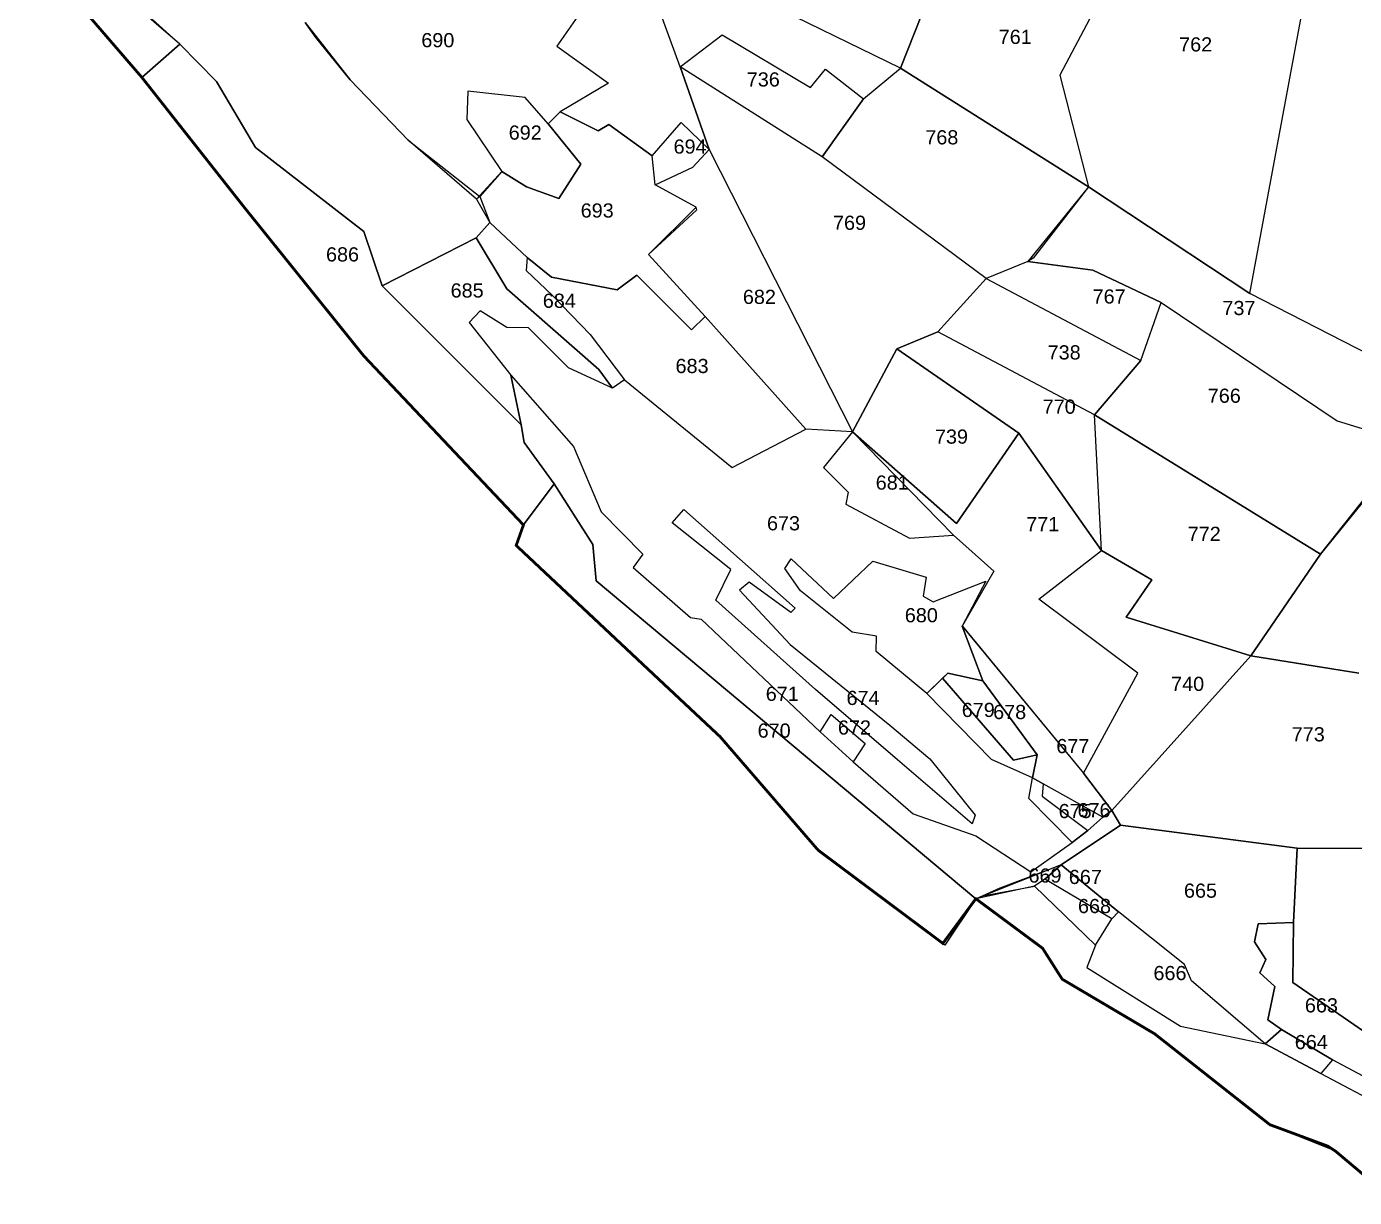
# Model space of a CAD drawing. Header units: inches. Extents: x 186800 to 194298, y 1604602 to 1613194.
# Drawn here: x 188332 to 189738, y 1606606 to 1607846 of the extents above; entities that cross this region are included whole.
import ezdxf

# ---------------------------------------------------------------- set-up
doc = ezdxf.new("R2010")
doc.units = ezdxf.units.IN
doc.header["$LTSCALE"] = 15
doc.header["$MEASUREMENT"] = 0
for name, color, linetype in [('PLOT', 7, 'Continuous'), ('PLOT NO', 7, 'Continuous'), ('VILLAGE BOUNDARY', 5, 'Continuous')]:
    doc.layers.add(name, color=color, linetype=linetype)
doc.styles.get("Standard").update_dxf_attribs({"font": 'arial.ttf'})

msp = doc.modelspace()

# ---------------------------------------------------------------- linework, layer by layer
at = {"layer": 'PLOT'}
for p, q in [((188494.7, 1607827.6), (188347.9, 1607954.4)), ((188454.5, 1607792.4), (188334.2, 1607932)), ((188425.4, 1607890.4), (188494.7, 1607827.6)), ((189257.3, 1607802.4), (189098.8, 1607879.9)), ((189257.3, 1607802.4), (189289.5, 1607883.8)), ((189289.5, 1607883.8), (189257.3, 1607802.4)), ((189627.3, 1607563.5), (189687.3, 1607887)), ((189627.3, 1607563.5), (189687.3, 1607887)), ((189024.3, 1607803.6), (189003, 1607861.7)), ((188638.7, 1607834.7), (188627.4, 1607850.8)), ((188627.4, 1607850.8), (188674.7, 1607790.1)), ((188918.2, 1607860.8), (188893.6, 1607825.7)), ((188918.2, 1607860.8), (188893.6, 1607825.7)), ((189460.5, 1607860.4), (189426.2, 1607794.8)), ((189460.5, 1607860.4), (189426.2, 1607794.8)), ((188674.7, 1607790.1), (188638.7, 1607834.7)), ((189024.3, 1607803.6), (189068.6, 1607837.8)), ((189068.6, 1607837.8), (189162, 1607781.7)), ((188454.5, 1607792.4), (188494.7, 1607827.6)), ((188494.7, 1607827.6), (188454.5, 1607792.4)), ((188494.7, 1607827.6), (188533.4, 1607788.1)), ((188494.7, 1607827.6), (188494.7, 1607827.6)), ((188533.4, 1607788.1), (188494.7, 1607827.6)), ((188893.6, 1607825.7), (188948.4, 1607786.4)), ((188893.6, 1607825.7), (188948.4, 1607786.4)), ((188542.2, 1607680.5), (188454.5, 1607792.4)), ((189174.4, 1607708.4), (189024.3, 1607803.6)), ((189024.3, 1607803.6), (189054.8, 1607716.2)), ((189174.4, 1607708.4), (189024.3, 1607803.6)), ((189024.3, 1607803.6), (189024.3, 1607803.6)), ((189054.8, 1607716.2), (189024.3, 1607803.6)), ((189024.3, 1607803.6), (189024.3, 1607803.6)), ((189162, 1607781.7), (189178, 1607801.4)), ((189178, 1607801.4), (189218.2, 1607770)), ((189218.2, 1607770), (189257.3, 1607802.4)), ((189456.4, 1607676.7), (189257.3, 1607802.4)), ((189257.3, 1607802.4), (189456.4, 1607676.7)), ((189257.3, 1607802.4), (189257.3, 1607802.4)), ((189426.2, 1607794.8), (189456.4, 1607676.7)), ((189426.2, 1607794.8), (189456.4, 1607676.7)), ((188533.4, 1607788.1), (188574.5, 1607718.4)), ((188574.5, 1607718.4), (188533.4, 1607788.1)), ((188736.4, 1607726), (188674.7, 1607790.1)), ((188674.7, 1607790.1), (188736.4, 1607726)), ((188799.3, 1607778.1), (188798.2, 1607748)), ((188799.3, 1607778.1), (188798.2, 1607748)), ((188860.2, 1607771.2), (188799.3, 1607778.1)), ((188860.2, 1607771.2), (188799.3, 1607778.1)), ((188948.4, 1607786.4), (188897, 1607756.2)), ((188948.4, 1607786.4), (188897, 1607756.2)), ((188884.6, 1607743.5), (188860.2, 1607771.2)), ((188884.6, 1607743.5), (188860.2, 1607771.2)), ((189174.4, 1607708.4), (189218.2, 1607770)), ((189218.2, 1607770), (189174.4, 1607708.4)), ((188897, 1607756.2), (188884.6, 1607743.5)), ((188897, 1607756.2), (188884.6, 1607743.5)), ((188897, 1607756.2), (188937.3, 1607735.8)), ((188937.3, 1607735.8), (188897, 1607756.2)), ((188798.2, 1607748), (188835.4, 1607692.8)), ((188798.2, 1607748), (188835.4, 1607692.8)), ((188919.2, 1607700.6), (188884.6, 1607743.5)), ((188884.6, 1607743.5), (188919.2, 1607700.6)), ((188937.3, 1607735.8), (188948.8, 1607742.7)), ((188948.8, 1607742.7), (188937.3, 1607735.8)), ((188948.8, 1607742.7), (188994.4, 1607709.5)), ((188994.4, 1607709.5), (188948.8, 1607742.7)), ((188994.4, 1607709.5), (189025.2, 1607744.7)), ((189025.2, 1607744.7), (189054.8, 1607716.2)), ((188808.5, 1607663.7), (188736.4, 1607726)), ((188736.4, 1607726), (188812, 1607666.4)), ((188574.5, 1607718.4), (188689.4, 1607629.2)), ((188689.4, 1607629.2), (188574.5, 1607718.4)), ((188997.6, 1607678.9), (188994.4, 1607709.5)), ((189037.5, 1607697.4), (189054.8, 1607716.2)), ((189054.8, 1607716.2), (189206.7, 1607417.1)), ((189054.8, 1607716.2), (189206.7, 1607417.1)), ((189348.2, 1607579.4), (189174.4, 1607708.4)), ((189348.2, 1607579.4), (189174.4, 1607708.4)), ((188835.4, 1607692.8), (188808.5, 1607663.7)), ((188835.4, 1607692.8), (188812, 1607666.4)), ((188835.4, 1607692.8), (188861.7, 1607676.7)), ((188861.7, 1607676.7), (188835.4, 1607692.8)), ((188835.4, 1607692.8), (188835.4, 1607692.8)), ((188895.6, 1607664.4), (188919.2, 1607700.6)), ((188919.2, 1607700.6), (188895.6, 1607664.4)), ((188997.6, 1607678.9), (189037.5, 1607697.4)), ((188689.3, 1607497.5), (188542.2, 1607680.5)), ((189041.3, 1607655.1), (188997.6, 1607678.9)), ((189041.3, 1607655.1), (188997.6, 1607678.9)), ((188812, 1607666.4), (188808.5, 1607663.7)), ((188812, 1607666.4), (188822.8, 1607638.8)), ((188861.7, 1607676.7), (188895.6, 1607664.4)), ((188895.6, 1607664.4), (188861.7, 1607676.7)), ((189456.4, 1607676.7), (189392.1, 1607597.6)), ((189456.4, 1607676.7), (189397.8, 1607601)), ((189456.4, 1607676.7), (189627.3, 1607563.5)), ((189627.3, 1607563.5), (189456.4, 1607676.7)), ((188808.5, 1607663.7), (188822.8, 1607638.8)), ((188895.6, 1607664.4), (188895.6, 1607664.4)), ((188990.5, 1607604.8), (189041.3, 1607655.1)), ((188990.5, 1607604.8), (189042, 1607652.4)), ((189042, 1607652.4), (189041.3, 1607655.1)), ((188808.4, 1607622.8), (188822.8, 1607638.8)), ((188822.8, 1607638.8), (188808.4, 1607622.8)), ((188822.8, 1607638.8), (188862.4, 1607601.7)), ((188822.8, 1607638.8), (188862.4, 1607601.7)), ((188689.4, 1607629.2), (188708.9, 1607571.8)), ((188708.9, 1607571.8), (188689.4, 1607629.2)), ((188708.9, 1607571.8), (188808.4, 1607622.8)), ((188808.4, 1607622.8), (188708.9, 1607571.8)), ((188840.8, 1607568.6), (188808.4, 1607622.8)), ((188808.4, 1607622.8), (188840.8, 1607568.6)), ((188862.4, 1607601.7), (188861, 1607588)), ((188862.4, 1607601.7), (188861, 1607588)), ((188862.4, 1607601.7), (188887.9, 1607580.8)), ((188887.9, 1607580.8), (188862.4, 1607601.7)), ((188862.4, 1607601.7), (188862.4, 1607601.7)), ((189050.6, 1607539.4), (188990.5, 1607604.8)), ((189050.6, 1607539.4), (188990.5, 1607604.8)), ((189392.1, 1607597.6), (189348.2, 1607579.4)), ((189392.1, 1607597.6), (189348.2, 1607579.4)), ((189397.8, 1607601), (189392.1, 1607597.6)), ((189392.1, 1607597.6), (189461.1, 1607588.5)), ((189461.1, 1607588.5), (189392.1, 1607597.6)), ((188861, 1607588), (188889.1, 1607561.5)), ((188861, 1607588), (188889.1, 1607561.5)), ((188887.9, 1607580.8), (188957.5, 1607567.7)), ((188957.5, 1607567.7), (188887.9, 1607580.8)), ((188957.5, 1607567.7), (188978.4, 1607583.1)), ((188978.4, 1607583.1), (188957.5, 1607567.7)), ((188978.4, 1607583.1), (189036.3, 1607525.1)), ((189036.3, 1607525.1), (188978.4, 1607583.1)), ((189461.1, 1607588.5), (189533.4, 1607554.2)), ((189533.4, 1607554.2), (189461.1, 1607588.5)), ((188855.8, 1607424.6), (188708.9, 1607571.8)), ((188708.9, 1607571.8), (188855.8, 1607424.6)), ((188708.9, 1607571.8), (188708.9, 1607571.8)), ((188938.2, 1607483), (188840.8, 1607568.6)), ((188840.8, 1607568.6), (188938.2, 1607483)), ((189296.8, 1607523), (189348.2, 1607579.4)), ((189296.8, 1607523), (189348.2, 1607579.4)), ((189348.2, 1607579.4), (189512, 1607492.6)), ((189348.2, 1607579.4), (189512, 1607492.6)), ((189348.2, 1607579.4), (189348.2, 1607579.4)), ((188889.1, 1607561.5), (188929.1, 1607520.1)), ((188889.1, 1607561.5), (188929.1, 1607520.1)), ((189512, 1607492.6), (189533.4, 1607554.2)), ((189512, 1607492.6), (189533.4, 1607554.2)), ((189533.4, 1607554.2), (189719.8, 1607428.8)), ((189533.4, 1607554.2), (189719.8, 1607428.8)), ((189533.4, 1607554.2), (189533.4, 1607554.2)), ((189811.3, 1607469.3), (189627.3, 1607563.5)), ((189811.3, 1607469.3), (189627.3, 1607563.5)), ((188812.6, 1607545.2), (188800.8, 1607532.8)), ((188840.6, 1607527.8), (188812.6, 1607545.2)), ((189036.3, 1607525.1), (189050.6, 1607539.4)), ((189050.6, 1607539.4), (189036.3, 1607525.1)), ((189157.3, 1607420.1), (189050.6, 1607539.4)), ((189050.6, 1607539.4), (189050.6, 1607539.4)), ((189157.3, 1607420.1), (189050.6, 1607539.4)), ((188800.8, 1607532.8), (188845, 1607477.2)), ((188863.6, 1607527.2), (188840.6, 1607527.8)), ((188906, 1607485), (188863.6, 1607527.2)), ((188929.1, 1607520.1), (188965.1, 1607472.1)), ((188929.1, 1607520.1), (188965.1, 1607472.1)), ((189296.8, 1607523), (189253.4, 1607505)), ((189253.4, 1607505), (189296.8, 1607523)), ((189462.7, 1607435), (189296.8, 1607523)), ((189462.7, 1607435), (189296.8, 1607523)), ((189296.8, 1607523), (189296.8, 1607523)), ((188858.3, 1607318.5), (188689.3, 1607497.5)), ((189206.7, 1607417.1), (189253.4, 1607505)), ((189253.4, 1607505), (189206.7, 1607417.1)), ((189253.4, 1607505), (189382.8, 1607415.9)), ((189382.8, 1607415.9), (189253.4, 1607505)), ((188952.7, 1607463.4), (188906, 1607485)), ((188952.7, 1607463.4), (188938.2, 1607483)), ((188938.2, 1607483), (188952.7, 1607463.4)), ((189512, 1607492.6), (189462.7, 1607435)), ((189462.7, 1607435), (189512, 1607492.6)), ((189512, 1607492.6), (189512, 1607492.6)), ((188855.8, 1607424.6), (188845, 1607477.2)), ((188845, 1607477.2), (188911.2, 1607401.5)), ((188845, 1607477.2), (188855.8, 1607424.6)), ((188965.1, 1607472.1), (188952.7, 1607463.4)), ((188965.1, 1607472.1), (189079.2, 1607379.3)), ((188952.7, 1607463.4), (188952.7, 1607463.4)), ((189470.1, 1607291.5), (189462.7, 1607435)), ((189462.7, 1607435), (189702.2, 1607287.5)), ((189470.1, 1607291.5), (189462.7, 1607435)), ((189702.2, 1607287.5), (189462.7, 1607435)), ((189462.7, 1607435), (189462.7, 1607435)), ((189719.8, 1607428.8), (189797.1, 1607405)), ((189719.8, 1607428.8), (189797.1, 1607405)), ((188859.2, 1607406), (188855.8, 1607424.6)), ((188855.8, 1607424.6), (188859.2, 1607406)), ((189079.2, 1607379.3), (189157.3, 1607420.1)), ((189206.7, 1607417.1), (189157.3, 1607420.1)), ((189206.7, 1607417.1), (189175.9, 1607379.4)), ((189206.7, 1607417.1), (189206.7, 1607417.1)), ((189313.7, 1607307.8), (189206.7, 1607417.1)), ((189206.7, 1607417.1), (189206.7, 1607417.1)), ((189206.7, 1607417.1), (189316.6, 1607320.2)), ((189206.7, 1607417.1), (189206.7, 1607417.1)), ((189206.7, 1607417.1), (189313.7, 1607307.8)), ((189316.6, 1607320.2), (189206.7, 1607417.1)), ((189206.7, 1607417.1), (189206.7, 1607417.1)), ((189206.7, 1607417.1), (189206.7, 1607417.1)), ((189316.6, 1607320.2), (189382.8, 1607415.9)), ((189382.8, 1607415.9), (189316.6, 1607320.2)), ((189382.8, 1607415.9), (189382.8, 1607415.9)), ((189382.8, 1607415.9), (189470.1, 1607291.5)), ((189382.8, 1607415.9), (189382.8, 1607415.9)), ((189470.1, 1607291.5), (189382.8, 1607415.9)), ((188890.8, 1607362), (188859.2, 1607406)), ((188859.2, 1607406), (188890.8, 1607362)), ((188911.2, 1607401.5), (188940.6, 1607332.5)), ((189797.1, 1607405), (189702.2, 1607287.5)), ((189175.9, 1607379.4), (189202, 1607353.1)), ((188858.3, 1607318.5), (188890.8, 1607362)), ((188890.8, 1607362), (188858.3, 1607318.5)), ((188890.8, 1607362), (188931.7, 1607297.9)), ((188931.7, 1607297.9), (188890.8, 1607362)), ((189702.2, 1607287.5), (189760.2, 1607361)), ((189202, 1607353.1), (189199.7, 1607340.6)), ((188940.6, 1607332.5), (188984.8, 1607287.4)), ((189015.8, 1607320.9), (189028, 1607334.8)), ((189028, 1607334.8), (189146, 1607230.4)), ((189199.7, 1607340.6), (189267.1, 1607304.5)), ((188850.6, 1607296.8), (188858.3, 1607318.5)), ((189077.7, 1607271.2), (189015.8, 1607320.9)), ((189267.1, 1607304.5), (189313.7, 1607307.8)), ((189313.7, 1607307.8), (189356.1, 1607269.5)), ((189066.5, 1607094.2), (188850.6, 1607296.8)), ((188931.7, 1607297.9), (188935.1, 1607259.3)), ((188935.1, 1607259.3), (188931.7, 1607297.9)), ((188984.8, 1607287.4), (188974.3, 1607273.5)), ((189403.7, 1607239.9), (189470.1, 1607291.5)), ((189403.7, 1607239.9), (189470.1, 1607291.5)), ((189470.1, 1607291.5), (189523.6, 1607260.5)), ((189523.6, 1607260.5), (189470.1, 1607291.5)), ((189628.2, 1607180), (189702.2, 1607287.5)), ((189702.2, 1607287.5), (189628.2, 1607180)), ((189702.2, 1607287.5), (189702.2, 1607287.5)), ((188974.3, 1607273.5), (189035.1, 1607220.6)), ((189062, 1607238.9), (189077.7, 1607271.2)), ((189135.1, 1607272.3), (189141.6, 1607282.7)), ((189151.4, 1607248.9), (189135.1, 1607272.3)), ((189141.6, 1607282.7), (189186.5, 1607240.5)), ((189186.5, 1607240.5), (189228.2, 1607280.1)), ((189228.2, 1607280.1), (189284.7, 1607263.1)), ((188935.1, 1607259.3), (189337.2, 1606922.6)), ((189337.2, 1606922.6), (188935.1, 1607259.3)), ((188935.1, 1607259.3), (188935.1, 1607259.3)), ((189097.1, 1607257.9), (189087, 1607249.4)), ((189141.3, 1607225.9), (189097.1, 1607257.9)), ((189284.7, 1607263.1), (189281.5, 1607243.1)), ((189291.9, 1607237.2), (189347.7, 1607258.9)), ((189356.1, 1607269.5), (189322.8, 1607211.4)), ((189347.7, 1607258.9), (189322.8, 1607211.4)), ((189523.6, 1607260.5), (189496.4, 1607220.8)), ((189496.4, 1607220.8), (189523.6, 1607260.5)), ((189087, 1607249.4), (189140.8, 1607192)), ((189206.4, 1607205.1), (189151.4, 1607248.9)), ((189281.5, 1607243.1), (189291.9, 1607237.2)), ((189167.6, 1607144.3), (189062, 1607238.9)), ((189146, 1607230.4), (189141.3, 1607225.9)), ((189508.6, 1607161.4), (189403.7, 1607239.9)), ((189508.6, 1607161.4), (189403.7, 1607239.9)), ((189035.1, 1607220.6), (189046.3, 1607218.7)), ((189046.3, 1607218.7), (189172.5, 1607099.5)), ((189496.4, 1607220.8), (189628.2, 1607180)), ((189628.2, 1607180), (189496.4, 1607220.8)), ((189231.9, 1607200.7), (189206.4, 1607205.1)), ((189231.8, 1607184.5), (189231.9, 1607200.7)), ((189322.8, 1607211.4), (189322.6, 1607211.6)), ((189322.6, 1607211.6), (189451.1, 1607055.5)), ((189344.5, 1607153.4), (189322.8, 1607211.4)), ((189322.8, 1607211.4), (189344.5, 1607153.4)), ((189322.8, 1607211.4), (189451.1, 1607055.5)), ((189140.8, 1607192), (189246.1, 1607106.4)), ((189285.4, 1607140), (189231.8, 1607184.5)), ((189481.3, 1607016.1), (189628.2, 1607180)), ((189628.2, 1607180), (189481.3, 1607016.1)), ((189742.7, 1607161.4), (189628.2, 1607180)), ((189628.2, 1607180), (189742.7, 1607161.4)), ((189307.7, 1607161.7), (189285.4, 1607140)), ((189302, 1607156.3), (189307.7, 1607161.7)), ((189307.7, 1607161.7), (189344.5, 1607153.4)), ((189344.5, 1607153.4), (189307.7, 1607161.7)), ((189451.1, 1607055.5), (189508.6, 1607161.4)), ((189451.1, 1607055.5), (189508.6, 1607161.4)), ((189285.4, 1607140), (189302, 1607156.3)), ((189302, 1607156.3), (189376.9, 1607069.4)), ((189376.9, 1607069.4), (189302, 1607156.3)), ((189344.5, 1607153.4), (189402, 1607074.9)), ((189402, 1607074.9), (189344.5, 1607153.4)), ((189254.4, 1607069.7), (189167.6, 1607144.3)), ((189353.9, 1607070.2), (189285.4, 1607140)), ((189285.4, 1607140), (189285.4, 1607140)), ((189172.5, 1607099.5), (189183.9, 1607117.7)), ((189183.9, 1607117.7), (189220, 1607087)), ((189246.1, 1607106.4), (189288.6, 1607070.9)), ((189170.2, 1606974.1), (189066.5, 1607094.2)), ((189172.5, 1607099.5), (189207.4, 1607067.7)), ((189207.4, 1607067.7), (189172.5, 1607099.5)), ((189172.5, 1607099.5), (189172.5, 1607099.5)), ((189220, 1607087), (189207.4, 1607067.7)), ((189376.9, 1607069.4), (189402, 1607074.9)), ((189402, 1607074.9), (189376.9, 1607069.4)), ((189402, 1607074.9), (189397, 1607050.8)), ((189397, 1607050.8), (189402, 1607074.9)), ((189402, 1607074.9), (189402, 1607074.9)), ((189207.4, 1607067.7), (189270.7, 1607012.4)), ((189333.4, 1607002), (189254.4, 1607069.7)), ((189288.6, 1607070.9), (189336.6, 1607011.1)), ((189397, 1607050.8), (189353.9, 1607070.2)), ((189393.4, 1607028.8), (189397, 1607050.8)), ((189397, 1607050.8), (189408.4, 1607044.3)), ((189397, 1607050.8), (189397, 1607050.8)), ((189408.4, 1607044.3), (189397, 1607050.8)), ((189451.1, 1607055.5), (189481.3, 1607016.1)), ((189481.3, 1607016.1), (189451.1, 1607055.5)), ((189451.1, 1607055.5), (189451.1, 1607055.5)), ((189408.4, 1607044.3), (189407.3, 1607031.3)), ((189408.4, 1607044.3), (189407.3, 1607031.3)), ((189471.5, 1607009.1), (189408.4, 1607044.3)), ((189471.5, 1607009.1), (189408.4, 1607044.3)), ((189439.2, 1606982.1), (189393.4, 1607028.8)), ((189407.3, 1607031.3), (189455.8, 1606995)), ((189407.3, 1607031.3), (189455.8, 1606995)), ((189407.3, 1607031.3), (189407.3, 1607031.3)), ((189270.7, 1607012.4), (189337.2, 1606989.3)), ((189336.6, 1607011.1), (189333.4, 1607002)), ((189336.6, 1607011.1), (189336.6, 1607011.1)), ((189455.8, 1606995), (189471.5, 1607009.1)), ((189455.8, 1606995), (189471.5, 1607009.1)), ((189471.5, 1607009.1), (189481.3, 1607016.1)), ((189481.3, 1607016.1), (189471.5, 1607009.1)), ((189490.2, 1607000.6), (189481.3, 1607016.1)), ((189481.3, 1607016.1), (189490.2, 1607000.6)), ((189481.3, 1607016.1), (189481.3, 1607016.1)), ((189427.6, 1606958.5), (189490.2, 1607000.6)), ((189490.2, 1607000.6), (189427.6, 1606958.5)), ((189439.2, 1606982.1), (189455.8, 1606995)), ((189455.8, 1606995), (189439.2, 1606982.1)), ((189490.2, 1607000.6), (189677.2, 1606976.3)), ((189677.2, 1606976.3), (189490.2, 1607000.6)), ((189490.2, 1607000.6), (189490.2, 1607000.6)), ((189337.2, 1606989.3), (189395.3, 1606951.2)), ((189395.3, 1606951.2), (189439.2, 1606982.1)), ((189439.2, 1606982.1), (189439.2, 1606982.1)), ((189673.4, 1606897.4), (189677.2, 1606976.3)), ((189677.2, 1606976.3), (189673.4, 1606897.4)), ((189677.2, 1606976.3), (189803.3, 1606975.7)), ((189677.2, 1606976.3), (189677.2, 1606976.3)), ((189803.3, 1606975.7), (189677.2, 1606976.3)), ((189255.8, 1606909.5), (189170.2, 1606974.1)), ((189427.6, 1606958.5), (189337.2, 1606922.6)), ((189362.8, 1606934.2), (189427.6, 1606958.5)), ((189410.3, 1606943.4), (189427.6, 1606958.5)), ((189427.6, 1606958.5), (189410.3, 1606943.4)), ((189488.2, 1606908.9), (189427.6, 1606958.5)), ((189427.6, 1606958.5), (189488.2, 1606908.9)), ((189399.4, 1606935.9), (189337.2, 1606922.6)), ((189337.2, 1606922.6), (189362.8, 1606934.2)), ((189344.6, 1606925.8), (189399.4, 1606935.9)), ((189410.3, 1606943.4), (189399.4, 1606935.9)), ((189410.3, 1606943.4), (189399.4, 1606935.9)), ((189399.4, 1606935.9), (189464, 1606873.5)), ((189399.4, 1606935.9), (189464, 1606873.5)), ((189481.3, 1606901.2), (189410.3, 1606943.4)), ((189481.3, 1606901.2), (189410.3, 1606943.4)), ((189410.3, 1606943.4), (189410.3, 1606943.4)), ((189337.2, 1606922.6), (189304.5, 1606873.6)), ((189337.2, 1606922.6), (189344.6, 1606925.8)), ((189407.8, 1606870.2), (189337.2, 1606922.6)), ((189337.2, 1606922.6), (189337.2, 1606922.6)), ((189337.2, 1606922.6), (189337.2, 1606922.6)), ((189337.2, 1606922.6), (189337.2, 1606922.6)), ((189304.5, 1606873.6), (189255.8, 1606909.5)), ((189488.2, 1606908.9), (189481.3, 1606901.2)), ((189558, 1606852.9), (189488.2, 1606908.9)), ((189464, 1606873.5), (189481.3, 1606901.2)), ((189632.2, 1606876.8), (189636.1, 1606896.1)), ((189636.1, 1606896.1), (189632.2, 1606876.8)), ((189636.1, 1606896.1), (189673.4, 1606897.4)), ((189673.4, 1606897.4), (189636.1, 1606896.1)), ((189673.4, 1606897.4), (189672.9, 1606833.8)), ((189672.9, 1606833.8), (189673.4, 1606897.4)), ((189673.4, 1606897.4), (189673.4, 1606897.4)), ((189421.9, 1606846.9), (189407.8, 1606870.2)), ((189464, 1606873.5), (189454.8, 1606849.9)), ((189464, 1606873.5), (189464, 1606873.5)), ((189644.2, 1606858.3), (189632.2, 1606876.8)), ((189632.2, 1606876.8), (189644.2, 1606858.3)), ((189454.8, 1606849.9), (189554, 1606787.8)), ((189565.4, 1606835.6), (189558, 1606852.9)), ((189637.8, 1606844.2), (189644.2, 1606858.3)), ((189644.2, 1606858.3), (189637.8, 1606844.2)), ((189428.6, 1606837.4), (189421.9, 1606846.9)), ((189526.5, 1606779.5), (189428.6, 1606837.4)), ((189643.3, 1606769), (189565.4, 1606835.6)), ((189653.8, 1606829.7), (189637.8, 1606844.2)), ((189637.8, 1606844.2), (189653.8, 1606829.7)), ((189646.2, 1606794.2), (189653.8, 1606829.7)), ((189653.8, 1606829.7), (189646.2, 1606794.2)), ((189672.9, 1606833.8), (189770.5, 1606766.3)), ((189770.5, 1606766.3), (189672.9, 1606833.8)), ((189660.9, 1606784.2), (189646.2, 1606794.2)), ((189646.2, 1606794.2), (189660.9, 1606784.2)), ((189648.4, 1606683.3), (189526.5, 1606779.5)), ((189554, 1606787.8), (189643.3, 1606769)), ((189643.3, 1606769), (189660.9, 1606784.2)), ((189660.9, 1606784.2), (189643.3, 1606769)), ((189660.9, 1606784.2), (189714.7, 1606752)), ((189714.7, 1606752), (189660.9, 1606784.2)), ((189643.3, 1606769), (189702.5, 1606737.4)), ((189702.5, 1606737.4), (189643.3, 1606769)), ((189643.3, 1606769), (189643.3, 1606769)), ((189714.7, 1606752), (189702.5, 1606737.4)), ((189752.6, 1606731.9), (189714.7, 1606752)), ((189702.5, 1606737.4), (189783.2, 1606694.6)), ((189709.7, 1606660.6), (189648.4, 1606683.3)), ((189718.1, 1606655.1), (189709.7, 1606660.6)), ((189774.3, 1606607.7), (189718.1, 1606655.1))]:
    msp.add_line(p, q, dxfattribs=at)
at = {"layer": 'VILLAGE BOUNDARY', "linetype": 'Continuous'}
for p, q in [((188454.5, 1607792.4), (188334.2, 1607932)), ((188542.2, 1607680.5), (188454.5, 1607792.4)), ((188689.3, 1607497.5), (188542.2, 1607680.5)), ((188858.3, 1607318.5), (188689.3, 1607497.5)), ((188850.6, 1607296.8), (188858.3, 1607318.5)), ((189066.5, 1607094.2), (188850.6, 1607296.8)), ((189170.2, 1606974.1), (189066.5, 1607094.2)), ((189304.5, 1606873.6), (189170.2, 1606974.1)), ((189337.2, 1606922.6), (189304.5, 1606873.6)), ((189407.8, 1606870.2), (189337.2, 1606922.6)), ((189428.6, 1606837.4), (189407.8, 1606870.2)), ((189526.5, 1606779.5), (189428.6, 1606837.4)), ((189648.4, 1606683.3), (189526.5, 1606779.5)), ((189718.1, 1606655.1), (189648.4, 1606683.3)), ((189774.3, 1606607.7), (189718.1, 1606655.1))]:
    msp.add_line(p, q, dxfattribs=at)
at = {"layer": 'VILLAGE BOUNDARY', "color": 5, "const_width": 3}
msp.add_lwpolyline([(189774.3, 1606607.7), (189718.1, 1606655.1), (189709.7, 1606660.6), (189648.4, 1606683.3), (189526.5, 1606779.5), (189428.6, 1606837.4), (189407.8, 1606870.2), (189337.2, 1606922.6), (189302.3, 1606875.3), (189170.2, 1606974.1), (189066.5, 1607094.2), (188991.7, 1607164.3), (188850.6, 1607296.8), (188858.3, 1607318.5), (188689.3, 1607497.5), (188563.1, 1607654.5), (188454.5, 1607792.4), (188334.2, 1607932)], dxfattribs=at)

# ---------------------------------------------------------------- texts
at = {"layer": 'PLOT NO', "color": 7, "oblique": 360}
for s, p in [('690', (188750.2, 1607824.5)), ('761', (189361.4, 1607828)), ('736', (189094.7, 1607782.9)), ('768', (189283.7, 1607721.6)), ('684', (188878.8, 1607548.5)), ('737', (189598.2, 1607540.8)), ('683', (189019.3, 1607479.4)), ('673', (189116.1, 1607312.8)), ('771', (189390.5, 1607311.9)), ('772', (189561.5, 1607301.6)), ('680', (189262, 1607215.4)), ('671', (189114.8, 1607132.2)), ('773', (189671.6, 1607089.3)), ('675', (189424.8, 1607008)), ('669', (189392.9, 1606939.7)), ('663', (189685.5, 1606802.2)), ('664', (189674.8, 1606763.3))]:
    msp.add_text(s, height=15, dxfattribs=at).set_placement(p)
at = {"layer": 'PLOT NO', "color": 7}
for s, p in [('762', (189552.4, 1607820)), ('692', (188842.7, 1607726.6)), ('694', (189017.2, 1607711.8)), ('693', (188918.9, 1607644.1)), ('769', (189186, 1607631.1)), ('686', (188649.3, 1607597.6)), ('685', (188781.2, 1607559.4)), ('682', (189090.6, 1607552.6)), ('767', (189460.8, 1607553)), ('738', (189413.2, 1607493.8)), ('766', (189582.7, 1607447.9)), ('770', (189407.9, 1607436.3)), ('739', (189293.9, 1607404.6)), ('681', (189231.2, 1607355.9)), ('740', (189543.9, 1607142.7)), ('674', (189200.3, 1607127.8)), ('679', (189322.3, 1607115.1)), ('678', (189355.5, 1607112.9)), ('670', (189106.2, 1607093.2)), ('672', (189191.2, 1607096.5)), ('677', (189422.4, 1607076.8)), ('676', (189444.8, 1607008.9)), ('667', (189435.6, 1606938.2)), ('665', (189557.5, 1606923.7)), ('668', (189445.3, 1606907.4)), ('666', (189525.2, 1606836.4))]:
    msp.add_text(s, height=15, dxfattribs=at).set_placement(p)

doc.saveas('drawing.dxf')
